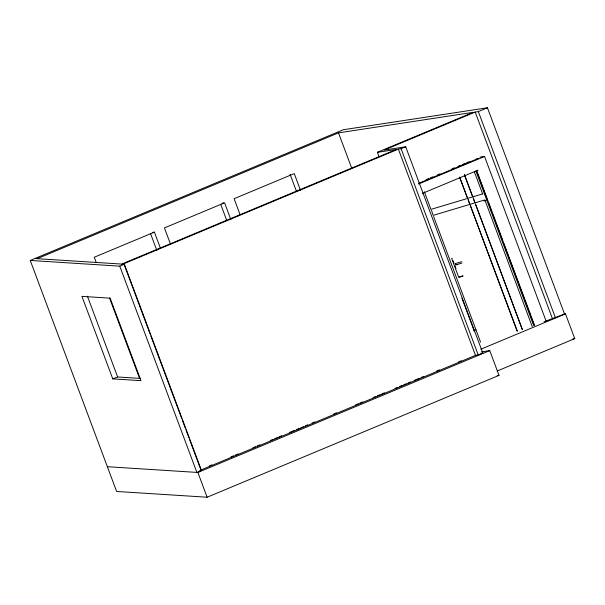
<?xml version="1.0" encoding="UTF-8"?>
<svg xmlns="http://www.w3.org/2000/svg" width="605" height="605" viewBox="0 0 605 605"><rect width="100%" height="100%" fill="white"/><g stroke="black" fill="none" stroke-linecap="round" stroke-linejoin="round"><path stroke-width="0.91" d="M431.501 210.404L433.18 215.38L468.754 204.732M466.523 198.75L430.942 209.398L424.332 191.717M471.892 197.139L467.514 198.448L459.581 177.227M484.741 192.836L484.998 193.993M474.123 203.121L469.752 204.429L468.073 199.453L469.904 204.354M484.862 199.907L474.887 202.894L473.201 197.918L475.031 202.819M486.98 198.818L487.259 200.043L483.932 201.041M452.162 258.222L451.678 258.471L458.726 277.317L463.12 275.895L459.21 277.067M456.775 264.559L457.32 264.279M481.482 351.876L489.755 350.613L499.012 375.365L207.129 497.227L116.614 491.457L30.25 260.452L343.33 129.742L487.433 107.773L564.548 314.025L544.031 321.762M377.399 152.324L473.163 112.341L338.498 132.866L38.107 258.29L36.013 258.607L121.718 264.075L396.275 149.443L377.399 152.324L379.055 156.748M160.37 248.065L154.411 232.131L94.274 257.231L96.263 262.547M487.433 107.773L478.336 111.577L475.212 112.054L384.13 150.078L405.698 146.788L482.813 353.04L478.215 354.954L475.485 355.369L200.792 470.062M405.698 146.788L401.1 148.709L398.37 149.125L121.93 264.536L124.38 264.241L201.495 470.493L196.882 472.414L119.775 266.162L30.25 260.452M119.775 266.162L124.38 264.241M437.362 174.921L439.971 173.832M426.071 179.693L428.658 178.611M430.382 177.893L432.968 176.811M451.927 168.893L454.514 167.812M457.962 166.375L460.549 165.294M462.273 164.575L464.859 163.494M466.584 162.775L469.162 161.701M418.72 183.323L478.192 158.495L476.77 158.707M418.592 183.996L484.545 156.461L546.27 321.542M422.434 193.381L478.033 170.164M480.907 349.191L565.493 313.874L574.75 338.618L497.136 371.024M209.292 465.956L211.909 464.859M231.08 456.858L233.696 455.762M235.443 455.036L238.06 453.947M252.875 447.761L255.491 446.664M257.231 445.938L259.848 444.849M270.306 440.478L272.923 439.389M274.662 438.663L277.279 437.566M279.018 436.84L281.635 435.751M289.477 432.477L294.711 430.291M296.45 429.565L299.067 428.476M300.814 427.743L303.423 426.654M305.17 425.928L307.786 424.831M312.142 423.016L314.759 421.919M333.93 413.918L336.546 412.822M355.725 404.821L358.334 403.724M360.081 402.998L362.697 401.909M373.156 397.538L375.765 396.449M377.512 395.723L380.129 394.626M381.868 393.9L384.485 392.811M394.944 388.44L397.561 387.351M399.3 386.625L401.917 385.529M403.664 384.803L406.273 383.714M408.02 382.988L410.636 381.891M414.123 380.439L419.348 378.254M421.095 377.528L423.704 376.431M436.78 370.978L439.396 369.882M458.575 361.881L461.184 360.784M107.365 466.705L197.873 472.475L489.755 350.613M112.78 378.874L140.995 380.666L110.148 298.167L81.94 296.367L112.78 378.874L117.627 376.96L140.194 378.405M462.069 262.971L455.83 264.99L455.421 263.455L455.89 264.71M482.775 193.85L472.649 196.912L464.383 174.807M461.6 261.723L456.314 263.304M479.886 157.171L484.545 156.461M222.058 203.197L223.729 202.94M152.732 232.38L154.411 232.131M563.633 314.154L565.493 313.874M474.123 330.201L475.976 329.914M474.184 331.192L472.649 326.836M572.89 338.906L574.75 338.618M481.013 353.312L482.813 353.04M497.174 375.644L499.012 375.365M199.741 470.682L201.495 470.493M478.336 111.577L555.443 317.822M475.212 112.054L552.32 318.298M476.574 170.391L534.623 325.641M476.808 171.616L484.416 191.951M485.149 193.918L486.677 198.001M488.734 203.507L491.706 211.463M492.372 213.232L495.344 221.188M496.009 222.958L498.981 230.921M499.647 232.691L502.286 239.762M503.284 242.416L530.396 314.933M531.054 316.702L534.034 324.658M475.923 171.026L533.701 325.558M474.358 171.82L482.624 193.925M485.293 201.057L532.241 326.632M464.534 174.732L472.792 196.837M522.41 329.543L475.462 203.968L522.266 329.619M459.732 177.152L467.665 198.372M517.283 331.079L470.335 205.503L517.131 331.162M453.122 260.793L454.083 263.364M455.043 265.928L456.004 268.499M433.611 216.529L480.559 342.112M461.933 298.174L471.998 325.097M401.1 148.709L478.215 354.954M398.37 149.125L475.485 355.369M338.498 132.866L351.739 168.273M300.541 190.424L294.249 173.597L234.112 198.705L240.072 214.639M290.06 174.24L296.352 191.059M230.86 219.638L224.568 202.811L164.439 227.919L170.391 243.853M220.712 204.339L226.671 220.273M150.554 233.651L156.839 250.47M124.025 264.219L150.169 334.149M150.834 335.919L181.613 418.244M182.279 420.014L185.251 427.977M185.916 429.747L188.896 437.717M189.554 439.487L200.807 469.586M197.873 472.475L207.129 497.227M109.505 297.962L139.626 378.526M87.438 296.216L117.627 376.96"/></g></svg>
